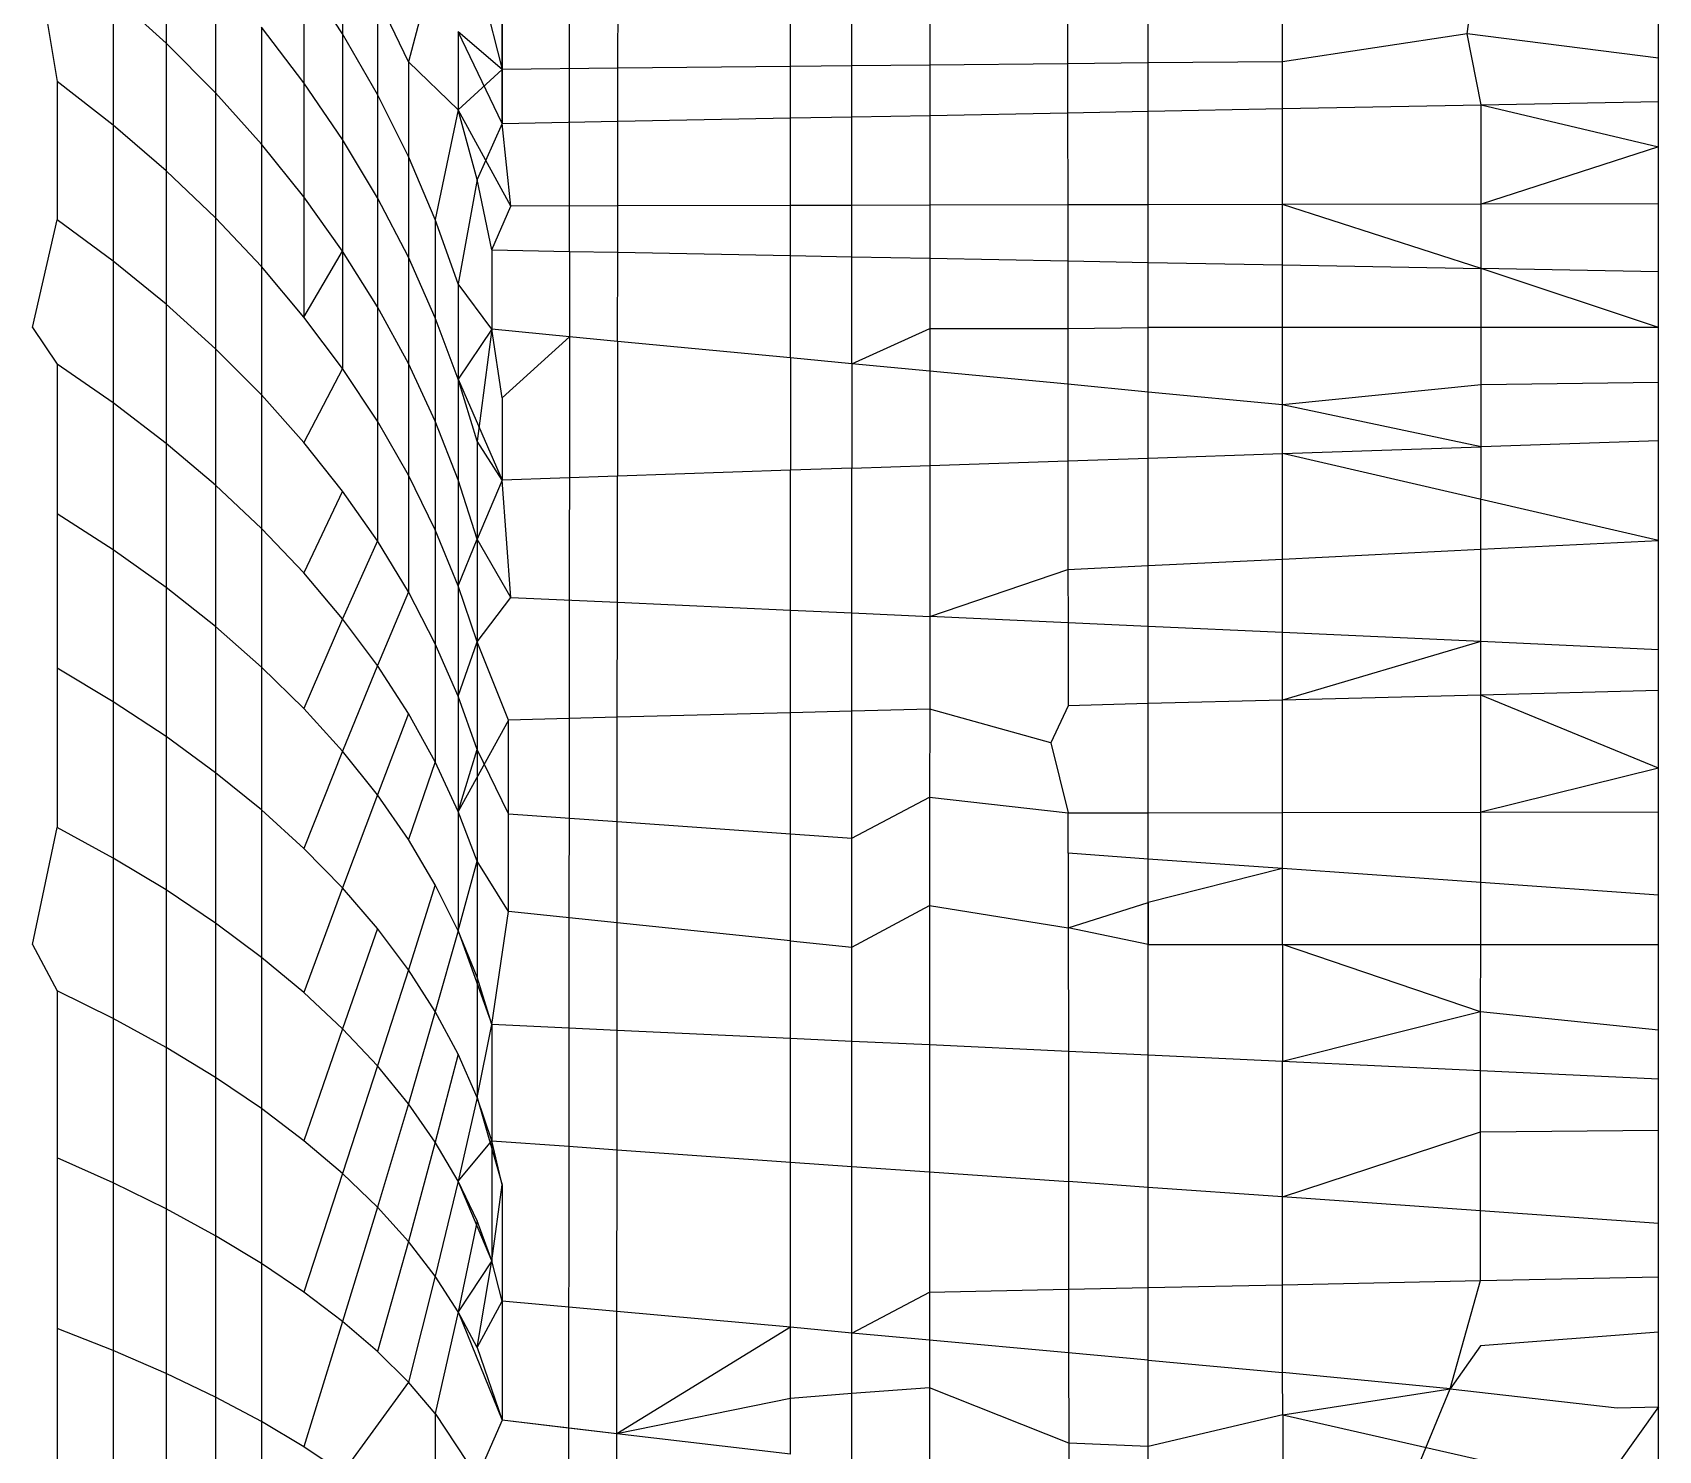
# Model space of a CAD drawing. Header units: inches. Extents: x 17 to 4615, y 5 to 3256.
# Drawn here: x 1649.232 to 1650.252, y 2418.064 to 2418.953 of the extents above; entities that cross this region are included whole.
import ezdxf

# ---------------------------------------------------------------- set-up
doc = ezdxf.new("R2010")
doc.units = ezdxf.units.IN
doc.header["$MEASUREMENT"] = 0

msp = doc.modelspace()

# ---------------------------------------------------------------- linework, layer by layer
for p, q in [((1649.7465, 2418.9322), (1649.7509, 2588.5495)), ((1649.5692, 2418.8158), (1649.6873, 2581.6144)), ((1649.5997, 2418.9308), (1649.7014, 2537.4301)), ((1649.708, 2418.9318), (1649.7014, 2537.4301)), ((1649.8263, 2490.8964), (1649.7954, 2418.9327)), ((1649.8712, 2432.6773), (1649.8818, 2418.9336)), ((1649.3162, 2419.0229), (1649.3162, 2418.9466)), ((1649.2324, 2419.0167), (1649.2478, 2418.9225)), ((1649.4269, 2419.0149), (1649.4269, 2418.9524)), ((1649.9324, 2418.9341), (1649.9324, 2419.0167)), ((1650.0166, 2418.9349), (1650.0166, 2419.0167)), ((1650.1325, 2418.9523), (1650.1414, 2419.0167)), ((1650.2525, 2418.9372), (1650.2525, 2419.0167)), ((1649.4851, 2418.9983), (1649.4682, 2418.9348)), ((1649.3472, 2418.9903), (1649.3472, 2418.9154)), ((1649.4027, 2418.9896), (1649.4027, 2418.9217)), ((1649.4269, 2418.9524), (1649.4027, 2418.9896)), ((1649.5113, 2418.9925), (1649.5271, 2418.93)), ((1649.283, 2418.9767), (1649.283, 2418.895)), ((1649.3162, 2418.9466), (1649.283, 2418.9767)), ((1649.4488, 2418.9753), (1649.4488, 2418.9143)), ((1649.4682, 2418.9348), (1649.4488, 2418.9753)), ((1649.3761, 2418.9565), (1649.3761, 2418.8832)), ((1649.4027, 2418.9217), (1649.3761, 2418.9565)), ((1649.5271, 2418.9602), (1649.5271, 2418.93)), ((1649.5271, 2418.8961), (1649.5271, 2418.9602)), ((1649.3162, 2418.9466), (1649.3162, 2418.8665)), ((1649.3472, 2418.9154), (1649.3162, 2418.9466)), ((1649.4269, 2418.9524), (1649.4269, 2418.886)), ((1649.4488, 2418.9143), (1649.4269, 2418.9524)), ((1649.4995, 2418.9537), (1649.4995, 2418.9047)), ((1649.5271, 2418.8961), (1649.4995, 2418.9537)), ((1649.5271, 2418.93), (1649.4995, 2418.9537)), ((1650.1325, 2418.9523), (1650.0166, 2418.9349)), ((1650.2525, 2418.9372), (1650.1325, 2418.9523)), ((1650.1413, 2418.9079), (1650.1325, 2418.9523)), ((1650.2525, 2418.91), (1650.2525, 2418.9372)), ((1649.4682, 2418.9348), (1649.4682, 2418.8753)), ((1649.4995, 2418.9047), (1649.4682, 2418.9348)), ((1649.4995, 2418.9047), (1649.5271, 2418.93)), ((1649.5997, 2418.9308), (1649.5271, 2418.93)), ((1649.5271, 2418.93), (1649.5271, 2418.8961)), ((1649.5996, 2418.8975), (1649.5997, 2418.9308)), ((1649.708, 2418.9318), (1649.5997, 2418.9308)), ((1649.7465, 2418.9322), (1649.708, 2418.9318)), ((1649.708, 2418.8996), (1649.708, 2418.9318)), ((1649.7954, 2418.9327), (1649.7465, 2418.9322)), ((1649.7465, 2418.9003), (1649.7465, 2418.9322)), ((1649.8818, 2418.9336), (1649.7954, 2418.9327)), ((1649.7954, 2418.9327), (1649.7954, 2418.9012)), ((1649.9324, 2418.9341), (1649.8818, 2418.9336)), ((1649.8818, 2418.9336), (1649.8818, 2418.9029)), ((1650.0166, 2418.9349), (1649.9324, 2418.9341)), ((1649.9324, 2418.9039), (1649.9324, 2418.9341)), ((1650.0166, 2418.9055), (1650.0166, 2418.9349)), ((1649.2478, 2418.9225), (1649.2478, 2418.8356)), ((1649.283, 2418.895), (1649.2478, 2418.9225)), ((1649.3472, 2418.9154), (1649.3472, 2418.8369)), ((1649.3761, 2418.8832), (1649.3472, 2418.9154)), ((1649.4027, 2418.9217), (1649.4027, 2418.85)), ((1649.4269, 2418.886), (1649.4027, 2418.9217)), ((1649.4488, 2418.9143), (1649.4488, 2418.8495)), ((1649.4682, 2418.8753), (1649.4488, 2418.9143)), ((1649.9324, 2418.9039), (1650.0166, 2418.9055)), ((1650.0166, 2418.9055), (1650.1413, 2418.9079)), ((1650.0166, 2418.8453), (1650.0166, 2418.9055)), ((1650.1413, 2418.9079), (1650.2525, 2418.91)), ((1650.1413, 2418.9079), (1650.2525, 2418.8815)), ((1650.1413, 2418.8455), (1650.1413, 2418.9079)), ((1650.2525, 2418.8815), (1650.2525, 2418.91)), ((1649.283, 2418.895), (1649.283, 2418.8097)), ((1649.3162, 2418.8665), (1649.283, 2418.895)), ((1649.4995, 2418.9047), (1649.4851, 2418.8358)), ((1649.5113, 2418.8609), (1649.4995, 2418.9047)), ((1649.5325, 2418.8443), (1649.4995, 2418.9047)), ((1649.5271, 2418.8961), (1649.5113, 2418.8609)), ((1649.5271, 2418.8961), (1649.5996, 2418.8975)), ((1649.5325, 2418.8443), (1649.5271, 2418.8961)), ((1649.5996, 2418.8975), (1649.708, 2418.8996)), ((1649.5996, 2418.8444), (1649.5996, 2418.8975)), ((1649.708, 2418.8996), (1649.7465, 2418.9003)), ((1649.708, 2418.8446), (1649.708, 2418.8996)), ((1649.7465, 2418.9003), (1649.7954, 2418.9012)), ((1649.7465, 2418.8447), (1649.7465, 2418.9003)), ((1649.7954, 2418.9012), (1649.8818, 2418.9029)), ((1649.7954, 2418.9012), (1649.7954, 2418.8448)), ((1649.8818, 2418.9029), (1649.9324, 2418.9039)), ((1649.8818, 2418.9029), (1649.8819, 2418.845)), ((1649.9324, 2418.8451), (1649.9324, 2418.9039)), ((1649.4269, 2418.886), (1649.4269, 2418.816)), ((1649.4488, 2418.8495), (1649.4269, 2418.886)), ((1649.3761, 2418.8832), (1649.3761, 2418.8063)), ((1649.4027, 2418.85), (1649.3761, 2418.8832)), ((1649.4682, 2418.8753), (1649.4682, 2418.8122)), ((1649.4851, 2418.8358), (1649.4682, 2418.8753)), ((1650.2525, 2418.8815), (1650.1413, 2418.8455)), ((1650.2525, 2418.8458), (1650.2525, 2418.8815)), ((1649.3162, 2418.8665), (1649.3162, 2418.7827)), ((1649.3472, 2418.8369), (1649.3162, 2418.8665)), ((1649.5113, 2418.8609), (1649.4995, 2418.7956)), ((1649.5205, 2418.8168), (1649.5113, 2418.8609)), ((1649.4027, 2418.85), (1649.4027, 2418.7747)), ((1649.4269, 2418.816), (1649.4027, 2418.85)), ((1649.4488, 2418.8495), (1649.4488, 2418.7811)), ((1649.4682, 2418.8122), (1649.4488, 2418.8495)), ((1649.5205, 2418.8168), (1649.5325, 2418.8443)), ((1649.5996, 2418.8444), (1649.5325, 2418.8443)), ((1649.708, 2418.8446), (1649.5996, 2418.8444)), ((1649.5996, 2418.8153), (1649.5996, 2418.8444)), ((1649.7465, 2418.8447), (1649.708, 2418.8446)), ((1649.708, 2418.8132), (1649.708, 2418.8446)), ((1649.7954, 2418.8448), (1649.7465, 2418.8447)), ((1649.7465, 2418.8125), (1649.7465, 2418.8447)), ((1649.8819, 2418.845), (1649.7954, 2418.8448)), ((1649.7954, 2418.8448), (1649.7954, 2418.8116)), ((1649.9324, 2418.8451), (1649.8819, 2418.845)), ((1649.8819, 2418.845), (1649.8819, 2418.8099)), ((1650.0166, 2418.8453), (1649.9324, 2418.8451)), ((1649.9324, 2418.809), (1649.9324, 2418.8451)), ((1650.1413, 2418.8455), (1650.0166, 2418.8453)), ((1650.1412, 2418.8051), (1650.0166, 2418.8453)), ((1650.0166, 2418.8074), (1650.0166, 2418.8453)), ((1650.1412, 2418.8051), (1650.1413, 2418.8455)), ((1650.2525, 2418.8458), (1650.1413, 2418.8455)), ((1650.2525, 2418.803), (1650.2525, 2418.8458)), ((1649.2324, 2418.7681), (1649.2478, 2418.8356)), ((1649.283, 2418.8097), (1649.2478, 2418.8356)), ((1649.3472, 2418.8369), (1649.3472, 2418.7547)), ((1649.3761, 2418.8063), (1649.3472, 2418.8369)), ((1649.4851, 2418.8358), (1649.4851, 2418.7742)), ((1649.4995, 2418.7956), (1649.4851, 2418.8358)), ((1649.4027, 2418.7747), (1649.4269, 2418.816)), ((1649.4269, 2418.816), (1649.4269, 2418.7424)), ((1649.4488, 2418.7811), (1649.4269, 2418.816)), ((1649.5205, 2418.8168), (1649.5205, 2418.767)), ((1649.5205, 2418.8168), (1649.5692, 2418.8158)), ((1649.5692, 2418.8158), (1649.5996, 2418.8153)), ((1649.5692, 2418.8158), (1649.5692, 2418.7623)), ((1649.5995, 2418.7594), (1649.5996, 2418.8153)), ((1649.5996, 2418.8153), (1649.708, 2418.8132)), ((1649.708, 2418.8132), (1649.7465, 2418.8125)), ((1649.708, 2418.7491), (1649.708, 2418.8132)), ((1649.283, 2418.8097), (1649.283, 2418.7208)), ((1649.3162, 2418.7827), (1649.283, 2418.8097)), ((1649.3761, 2418.8063), (1649.3761, 2418.7258)), ((1649.4027, 2418.7747), (1649.3761, 2418.8063)), ((1649.4682, 2418.8122), (1649.4682, 2418.7455)), ((1649.4851, 2418.7742), (1649.4682, 2418.8122)), ((1649.7465, 2418.8125), (1649.7954, 2418.8116)), ((1649.7465, 2418.7454), (1649.7465, 2418.8125)), ((1649.7954, 2418.8116), (1649.8819, 2418.8099)), ((1649.7954, 2418.8116), (1649.7954, 2418.7674)), ((1649.8819, 2418.8099), (1649.9324, 2418.809)), ((1649.8819, 2418.8099), (1649.8819, 2418.7675)), ((1649.9324, 2418.7681), (1649.9324, 2418.809)), ((1649.9324, 2418.809), (1650.0166, 2418.8074)), ((1650.0166, 2418.8074), (1650.1412, 2418.8051)), ((1650.0166, 2418.7681), (1650.0166, 2418.8074)), ((1650.2525, 2418.803), (1650.1412, 2418.8051)), ((1650.2525, 2418.7681), (1650.1412, 2418.8051)), ((1650.1412, 2418.7681), (1650.1412, 2418.8051)), ((1649.4995, 2418.7956), (1649.4995, 2418.7357)), ((1649.5205, 2418.767), (1649.4995, 2418.7956)), ((1650.2525, 2418.7681), (1650.2525, 2418.803)), ((1649.3162, 2418.7827), (1649.3162, 2418.6954)), ((1649.3472, 2418.7547), (1649.3162, 2418.7827)), ((1649.4269, 2418.7424), (1649.4027, 2418.7747)), ((1649.4488, 2418.7811), (1649.4488, 2418.7093)), ((1649.4682, 2418.7455), (1649.4488, 2418.7811)), ((1649.4851, 2418.7742), (1649.4851, 2418.7093)), ((1649.4995, 2418.7357), (1649.4851, 2418.7742)), ((1649.2324, 2418.7681), (1649.2478, 2418.7451)), ((1649.5205, 2418.767), (1649.4995, 2418.7357)), ((1649.5205, 2418.767), (1649.5113, 2418.6967)), ((1649.5271, 2418.724), (1649.5205, 2418.767)), ((1649.5692, 2418.7623), (1649.5205, 2418.767)), ((1649.5692, 2418.7623), (1649.5271, 2418.724)), ((1649.5692, 2418.7623), (1649.5689, 2418.3286)), ((1649.5995, 2418.7594), (1649.5692, 2418.7623)), ((1649.7465, 2418.7454), (1649.7954, 2418.7674)), ((1649.7954, 2418.7674), (1649.8819, 2418.7675)), ((1649.7954, 2418.7674), (1649.7954, 2418.7407)), ((1649.8819, 2418.7675), (1649.9324, 2418.7681)), ((1649.8819, 2418.7675), (1649.882, 2418.7325)), ((1650.0166, 2418.7681), (1649.9324, 2418.7681)), ((1649.9324, 2418.7276), (1649.9324, 2418.7681)), ((1650.1412, 2418.7681), (1650.0166, 2418.7681)), ((1650.0166, 2418.7196), (1650.0166, 2418.7681)), ((1650.2525, 2418.7681), (1650.1412, 2418.7681)), ((1650.1412, 2418.6933), (1650.1412, 2418.7681)), ((1650.2525, 2418.6971), (1650.2525, 2418.7681)), ((1649.3472, 2418.7547), (1649.3472, 2418.6692)), ((1649.3761, 2418.7258), (1649.3472, 2418.7547)), ((1649.5995, 2418.7594), (1649.5994, 2418.6749)), ((1649.708, 2418.7491), (1649.5995, 2418.7594)), ((1649.2478, 2418.7451), (1649.2478, 2418.6513)), ((1649.283, 2418.7208), (1649.2478, 2418.7451)), ((1649.4269, 2418.7424), (1649.4027, 2418.696)), ((1649.4488, 2418.7093), (1649.4269, 2418.7424)), ((1649.4682, 2418.7455), (1649.4682, 2418.6755)), ((1649.4851, 2418.7093), (1649.4682, 2418.7455)), ((1649.7465, 2418.7454), (1649.708, 2418.7491)), ((1649.708, 2418.7491), (1649.708, 2418.6786)), ((1649.7954, 2418.7407), (1649.7465, 2418.7454)), ((1649.7465, 2418.7454), (1649.7465, 2418.6799)), ((1649.4995, 2418.7357), (1649.4995, 2418.6725)), ((1649.5113, 2418.6967), (1649.4995, 2418.7357)), ((1649.4995, 2418.7357), (1649.5271, 2418.6724)), ((1649.7954, 2418.7407), (1649.7953, 2418.6815)), ((1649.882, 2418.7325), (1649.7954, 2418.7407)), ((1649.9324, 2418.7276), (1649.882, 2418.7325)), ((1649.882, 2418.7325), (1649.882, 2418.6845)), ((1650.1412, 2418.7321), (1650.0166, 2418.7196)), ((1650.2525, 2418.7336), (1650.1412, 2418.7321)), ((1649.3761, 2418.7258), (1649.3761, 2418.642)), ((1649.4027, 2418.696), (1649.3761, 2418.7258)), ((1649.5271, 2418.724), (1649.5271, 2418.6724)), ((1649.9324, 2418.6862), (1649.9324, 2418.7276)), ((1650.0166, 2418.7196), (1649.9324, 2418.7276)), ((1649.283, 2418.7208), (1649.283, 2418.6286)), ((1649.3162, 2418.6954), (1649.283, 2418.7208)), ((1650.1412, 2418.6933), (1650.0166, 2418.7196)), ((1650.0166, 2418.6891), (1650.0166, 2418.7196)), ((1649.4488, 2418.7093), (1649.4488, 2418.6342)), ((1649.4682, 2418.6755), (1649.4488, 2418.7093)), ((1649.4851, 2418.7093), (1649.4851, 2418.6411)), ((1649.4995, 2418.6725), (1649.4851, 2418.7093)), ((1649.3162, 2418.6954), (1649.3162, 2418.605)), ((1649.3472, 2418.6692), (1649.3162, 2418.6954)), ((1649.4269, 2418.6654), (1649.4027, 2418.696)), ((1649.5113, 2418.6967), (1649.5113, 2418.6353)), ((1649.5271, 2418.6724), (1649.5113, 2418.6967)), ((1650.0166, 2418.6891), (1650.1412, 2418.6933)), ((1650.1411, 2418.629), (1650.1412, 2418.6933)), ((1650.2525, 2418.6971), (1650.1412, 2418.6933)), ((1650.2525, 2418.6345), (1650.2525, 2418.6971)), ((1649.7465, 2418.6799), (1649.7953, 2418.6815)), ((1649.7953, 2418.6815), (1649.882, 2418.6845)), ((1649.7953, 2418.6815), (1649.7953, 2418.5868)), ((1649.882, 2418.6845), (1649.9324, 2418.6862)), ((1649.882, 2418.6845), (1649.882, 2418.6162)), ((1649.9324, 2418.6862), (1650.0166, 2418.6891)), ((1649.9324, 2418.6187), (1649.9324, 2418.6862)), ((1650.2525, 2418.6345), (1650.0166, 2418.6891)), ((1650.0166, 2418.6228), (1650.0166, 2418.6891)), ((1649.4682, 2418.6755), (1649.4682, 2418.6022)), ((1649.4851, 2418.6411), (1649.4682, 2418.6755)), ((1649.4995, 2418.6725), (1649.4995, 2418.6061)), ((1649.5113, 2418.6353), (1649.4995, 2418.6725)), ((1649.5271, 2418.6724), (1649.5113, 2418.6353)), ((1649.5994, 2418.6749), (1649.5271, 2418.6724)), ((1649.5325, 2418.5988), (1649.5271, 2418.6724)), ((1649.708, 2418.6786), (1649.5994, 2418.6749)), ((1649.5994, 2418.5958), (1649.5994, 2418.6749)), ((1649.7465, 2418.6799), (1649.708, 2418.6786)), ((1649.708, 2418.5908), (1649.708, 2418.6786)), ((1649.7465, 2418.5891), (1649.7465, 2418.6799)), ((1649.3472, 2418.6692), (1649.3472, 2418.5805)), ((1649.3761, 2418.642), (1649.3472, 2418.6692)), ((1649.4269, 2418.6654), (1649.4027, 2418.6141)), ((1649.4488, 2418.6342), (1649.4269, 2418.6654)), ((1649.2478, 2418.6513), (1649.2478, 2418.5543)), ((1649.283, 2418.6286), (1649.2478, 2418.6513)), ((1649.3761, 2418.642), (1649.3761, 2418.5551)), ((1649.4027, 2418.6141), (1649.3761, 2418.642)), ((1649.4851, 2418.6411), (1649.4851, 2418.5697)), ((1649.4995, 2418.6061), (1649.4851, 2418.6411)), ((1649.4488, 2418.6342), (1649.4269, 2418.5854)), ((1649.4682, 2418.6022), (1649.4488, 2418.6342)), ((1649.4995, 2418.6061), (1649.5113, 2418.6353)), ((1649.5113, 2418.6353), (1649.5113, 2418.5708)), ((1649.5325, 2418.5988), (1649.5113, 2418.6353)), ((1650.1411, 2418.629), (1650.2525, 2418.6345)), ((1650.2525, 2418.5659), (1650.2525, 2418.6345)), ((1649.283, 2418.6286), (1649.283, 2418.5333)), ((1649.3162, 2418.605), (1649.283, 2418.6286)), ((1649.9324, 2418.6187), (1650.0166, 2418.6228)), ((1650.0166, 2418.6228), (1650.1411, 2418.629)), ((1650.0166, 2418.5767), (1650.0166, 2418.6228)), ((1650.1411, 2418.571), (1650.1411, 2418.629)), ((1649.4269, 2418.5854), (1649.4027, 2418.6141)), ((1649.7953, 2418.5868), (1649.882, 2418.6162)), ((1649.882, 2418.6162), (1649.9324, 2418.6187)), ((1649.882, 2418.6162), (1649.8821, 2418.5829)), ((1649.9324, 2418.5805), (1649.9324, 2418.6187)), ((1649.3162, 2418.605), (1649.3162, 2418.5115)), ((1649.3472, 2418.5805), (1649.3162, 2418.605)), ((1649.4682, 2418.6022), (1649.4488, 2418.556)), ((1649.4851, 2418.5697), (1649.4682, 2418.6022)), ((1649.4995, 2418.6061), (1649.4995, 2418.5368)), ((1649.5113, 2418.5708), (1649.4995, 2418.6061)), ((1649.5113, 2418.5708), (1649.5325, 2418.5988)), ((1649.5325, 2418.5988), (1649.5994, 2418.5958)), ((1649.5993, 2418.5236), (1649.5994, 2418.5958)), ((1649.5994, 2418.5958), (1649.708, 2418.5908)), ((1649.708, 2418.5908), (1649.7465, 2418.5891)), ((1649.708, 2418.5263), (1649.708, 2418.5908)), ((1649.7465, 2418.5891), (1649.7953, 2418.5868)), ((1649.7465, 2418.5273), (1649.7465, 2418.5891)), ((1649.3472, 2418.5805), (1649.3472, 2418.4888)), ((1649.3761, 2418.5551), (1649.3472, 2418.5805)), ((1649.4269, 2418.5854), (1649.4027, 2418.5291)), ((1649.4488, 2418.556), (1649.4269, 2418.5854)), ((1649.8821, 2418.5829), (1649.7953, 2418.5868)), ((1649.7953, 2418.5868), (1649.7953, 2418.5286)), ((1649.9324, 2418.5805), (1649.8821, 2418.5829)), ((1649.8821, 2418.5829), (1649.8821, 2418.5308)), ((1650.0166, 2418.5767), (1649.9324, 2418.5805)), ((1649.9324, 2418.5321), (1649.9324, 2418.5805)), ((1649.4851, 2418.5697), (1649.4851, 2418.4955)), ((1649.4995, 2418.5368), (1649.4851, 2418.5697)), ((1649.4995, 2418.5368), (1649.5113, 2418.5708)), ((1649.5113, 2418.5708), (1649.5113, 2418.5034)), ((1649.5311, 2418.5218), (1649.5113, 2418.5708)), ((1650.1411, 2418.571), (1650.0166, 2418.5767)), ((1650.0166, 2418.5342), (1650.0166, 2418.5767)), ((1650.1411, 2418.571), (1650.0166, 2418.5342)), ((1650.2525, 2418.5659), (1650.1411, 2418.571)), ((1650.1411, 2418.5374), (1650.1411, 2418.571)), ((1650.2525, 2418.5403), (1650.2525, 2418.5659)), ((1649.2478, 2418.5543), (1649.2478, 2418.4545)), ((1649.283, 2418.5333), (1649.2478, 2418.5543)), ((1649.3761, 2418.5551), (1649.3761, 2418.4654)), ((1649.4027, 2418.5291), (1649.3761, 2418.5551)), ((1649.4488, 2418.556), (1649.4269, 2418.5023)), ((1649.4682, 2418.526), (1649.4488, 2418.556)), ((1650.2525, 2418.5403), (1650.1411, 2418.5374)), ((1650.2525, 2418.4916), (1650.2525, 2418.5403)), ((1649.283, 2418.5333), (1649.283, 2418.4352)), ((1649.3162, 2418.5115), (1649.283, 2418.5333)), ((1649.4269, 2418.5023), (1649.4027, 2418.5291)), ((1649.4995, 2418.5368), (1649.4995, 2418.4645)), ((1649.5113, 2418.5034), (1649.4995, 2418.5368)), ((1649.7953, 2418.5286), (1649.7465, 2418.5273)), ((1649.7953, 2418.5286), (1649.7952, 2418.4735)), ((1649.8712, 2418.5076), (1649.7953, 2418.5286)), ((1649.8821, 2418.5308), (1649.8712, 2418.5076)), ((1649.9324, 2418.5321), (1649.8821, 2418.5308)), ((1650.0166, 2418.5342), (1649.9324, 2418.5321)), ((1649.9324, 2418.4637), (1649.9324, 2418.5321)), ((1650.1411, 2418.5374), (1650.0166, 2418.5342)), ((1650.0166, 2418.4638), (1650.0166, 2418.5342)), ((1650.141, 2418.464), (1650.1411, 2418.5374)), ((1650.2525, 2418.4916), (1650.1411, 2418.5374)), ((1649.4682, 2418.526), (1649.4488, 2418.4749)), ((1649.4851, 2418.4955), (1649.4682, 2418.526)), ((1649.5311, 2418.5218), (1649.4995, 2418.4645)), ((1649.5993, 2418.5236), (1649.5311, 2418.5218)), ((1649.5311, 2418.463), (1649.5311, 2418.5218)), ((1649.5992, 2418.4582), (1649.5993, 2418.5236)), ((1649.708, 2418.5263), (1649.5993, 2418.5236)), ((1649.7465, 2418.5273), (1649.708, 2418.5263)), ((1649.708, 2418.4505), (1649.708, 2418.5263)), ((1649.7465, 2418.4478), (1649.7465, 2418.5273)), ((1649.3162, 2418.5115), (1649.3162, 2418.4152)), ((1649.3472, 2418.4888), (1649.3162, 2418.5115)), ((1649.8712, 2418.5076), (1649.8822, 2418.4636)), ((1649.4269, 2418.5023), (1649.4027, 2418.4412)), ((1649.4488, 2418.4749), (1649.4269, 2418.5023)), ((1649.4995, 2418.4645), (1649.5113, 2418.5034)), ((1649.5113, 2418.5034), (1649.5113, 2418.4332)), ((1649.5311, 2418.463), (1649.5113, 2418.5034)), ((1649.3472, 2418.4888), (1649.3472, 2418.3944)), ((1649.3761, 2418.4654), (1649.3472, 2418.4888)), ((1649.4851, 2418.4955), (1649.4682, 2418.4469)), ((1649.4995, 2418.4645), (1649.4851, 2418.4955)), ((1650.2525, 2418.4916), (1650.141, 2418.464)), ((1650.2525, 2418.4642), (1650.2525, 2418.4916)), ((1649.4488, 2418.4749), (1649.4269, 2418.4165)), ((1649.4682, 2418.4469), (1649.4488, 2418.4749)), ((1649.7465, 2418.4478), (1649.7952, 2418.4735)), ((1649.7952, 2418.4735), (1649.8822, 2418.4636)), ((1649.7952, 2418.4735), (1649.7952, 2418.4054)), ((1649.3761, 2418.4654), (1649.3761, 2418.3729)), ((1649.4027, 2418.4412), (1649.3761, 2418.4654)), ((1649.4995, 2418.4645), (1649.4995, 2418.3896)), ((1649.5113, 2418.4332), (1649.4995, 2418.4645)), ((1649.5311, 2418.4016), (1649.5311, 2418.463)), ((1649.5311, 2418.463), (1649.5992, 2418.4582)), ((1649.5992, 2418.4582), (1649.708, 2418.4505)), ((1649.5992, 2418.3945), (1649.5992, 2418.4582)), ((1649.8822, 2418.4636), (1649.9324, 2418.4637)), ((1649.8822, 2418.4382), (1649.8822, 2418.4636)), ((1649.9324, 2418.4637), (1650.0166, 2418.4638)), ((1649.9324, 2418.4346), (1649.9324, 2418.4637)), ((1650.0166, 2418.4638), (1650.141, 2418.464)), ((1650.0166, 2418.4286), (1650.0166, 2418.4638)), ((1650.141, 2418.464), (1650.2525, 2418.4642)), ((1650.141, 2418.4198), (1650.141, 2418.464)), ((1650.2525, 2418.4119), (1650.2525, 2418.4642)), ((1649.2324, 2418.3809), (1649.2478, 2418.4545)), ((1649.283, 2418.4352), (1649.2478, 2418.4545)), ((1649.4851, 2418.4185), (1649.4682, 2418.4469)), ((1649.708, 2418.4505), (1649.7465, 2418.4478)), ((1649.708, 2418.3833), (1649.708, 2418.4505)), ((1649.7465, 2418.3794), (1649.7465, 2418.4478)), ((1649.4269, 2418.4165), (1649.4027, 2418.4412)), ((1649.9324, 2418.4346), (1649.8822, 2418.4382)), ((1649.8822, 2418.4382), (1649.8822, 2418.3915)), ((1649.283, 2418.4352), (1649.283, 2418.3345)), ((1649.3162, 2418.4152), (1649.283, 2418.4352)), ((1649.4995, 2418.3896), (1649.5113, 2418.4332)), ((1649.5113, 2418.4332), (1649.5113, 2418.3604)), ((1649.5311, 2418.4016), (1649.5113, 2418.4332)), ((1649.9324, 2418.3809), (1649.9324, 2418.4346)), ((1650.0166, 2418.4286), (1649.9324, 2418.4346)), ((1649.9324, 2418.4073), (1649.9324, 2418.4346)), ((1650.0166, 2418.4286), (1649.9324, 2418.4073)), ((1650.141, 2418.4198), (1650.0166, 2418.4286)), ((1650.0166, 2418.3809), (1650.0166, 2418.4286)), ((1649.4269, 2418.4165), (1649.4027, 2418.3508)), ((1649.4488, 2418.3911), (1649.4269, 2418.4165)), ((1649.4851, 2418.4185), (1649.4682, 2418.3652)), ((1649.4995, 2418.3896), (1649.4851, 2418.4185)), ((1650.2525, 2418.4119), (1650.141, 2418.4198)), ((1650.141, 2418.3809), (1650.141, 2418.4198)), ((1649.3162, 2418.4152), (1649.3162, 2418.3163)), ((1649.3472, 2418.3944), (1649.3162, 2418.4152)), ((1649.7465, 2418.3794), (1649.7952, 2418.4054)), ((1649.7952, 2418.4054), (1649.8822, 2418.3915)), ((1649.7952, 2418.4054), (1649.7952, 2418.318)), ((1649.8822, 2418.3915), (1649.9324, 2418.4073)), ((1649.9324, 2418.4073), (1649.9324, 2418.3809)), ((1650.2525, 2418.3809), (1650.2525, 2418.4119)), ((1649.5205, 2418.3308), (1649.5311, 2418.4016)), ((1649.5992, 2418.3945), (1649.5311, 2418.4016)), ((1649.3472, 2418.3944), (1649.3472, 2418.2975)), ((1649.3761, 2418.3729), (1649.3472, 2418.3944)), ((1649.4488, 2418.3911), (1649.4269, 2418.3281)), ((1649.4682, 2418.3652), (1649.4488, 2418.3911)), ((1649.4995, 2418.3896), (1649.4851, 2418.3389)), ((1649.5113, 2418.3604), (1649.4995, 2418.3896)), ((1649.4995, 2418.3896), (1649.5205, 2418.3308)), ((1649.5991, 2418.3271), (1649.5992, 2418.3945)), ((1649.708, 2418.3833), (1649.5992, 2418.3945)), ((1649.9324, 2418.3809), (1649.8822, 2418.3915)), ((1649.8822, 2418.3915), (1649.8823, 2418.3139)), ((1649.2324, 2418.3809), (1649.2478, 2418.352)), ((1649.708, 2418.3833), (1649.7465, 2418.3794)), ((1649.708, 2418.322), (1649.708, 2418.3833)), ((1649.7465, 2418.3202), (1649.7465, 2418.3794)), ((1649.9324, 2418.3809), (1650.0166, 2418.3809)), ((1649.9324, 2418.3116), (1649.9324, 2418.3809)), ((1650.0166, 2418.3809), (1650.141, 2418.3809)), ((1650.1409, 2418.3388), (1650.0166, 2418.3809)), ((1650.0166, 2418.3809), (1650.0166, 2418.3076)), ((1650.1409, 2418.3388), (1650.141, 2418.3809)), ((1650.141, 2418.3809), (1650.2525, 2418.3809)), ((1650.2525, 2418.3273), (1650.2525, 2418.3809)), ((1649.3761, 2418.3729), (1649.3761, 2418.278)), ((1649.4027, 2418.3508), (1649.3761, 2418.3729)), ((1649.4682, 2418.3652), (1649.4488, 2418.3048)), ((1649.4851, 2418.3389), (1649.4682, 2418.3652)), ((1649.5113, 2418.3604), (1649.5113, 2418.2851)), ((1649.5205, 2418.3308), (1649.5113, 2418.3604)), ((1649.2478, 2418.352), (1649.2478, 2418.2471)), ((1649.283, 2418.3345), (1649.2478, 2418.352)), ((1649.4269, 2418.3281), (1649.4027, 2418.3508)), ((1649.283, 2418.3345), (1649.283, 2418.2314)), ((1649.3162, 2418.3163), (1649.283, 2418.3345)), ((1649.4851, 2418.3389), (1649.4682, 2418.2811)), ((1649.4995, 2418.3122), (1649.4851, 2418.3389)), ((1650.1409, 2418.3388), (1650.0166, 2418.3076)), ((1650.2525, 2418.3273), (1650.1409, 2418.3388)), ((1650.1409, 2418.3018), (1650.1409, 2418.3388)), ((1649.4269, 2418.3281), (1649.4027, 2418.2579)), ((1649.4488, 2418.3048), (1649.4269, 2418.3281)), ((1649.5113, 2418.2851), (1649.5205, 2418.3308)), ((1649.5205, 2418.3308), (1649.5205, 2418.2578)), ((1649.5689, 2418.3286), (1649.5205, 2418.3308)), ((1649.5689, 2418.3286), (1649.5688, 2418.2544)), ((1649.5991, 2418.3271), (1649.5689, 2418.3286)), ((1649.708, 2418.322), (1649.5991, 2418.3271)), ((1649.5991, 2418.2522), (1649.5991, 2418.3271)), ((1650.2525, 2418.2966), (1650.2525, 2418.3273)), ((1649.3162, 2418.3163), (1649.3162, 2418.2152)), ((1649.3472, 2418.2975), (1649.3162, 2418.3163)), ((1649.7465, 2418.3202), (1649.708, 2418.322)), ((1649.708, 2418.2445), (1649.708, 2418.322)), ((1649.7952, 2418.318), (1649.7465, 2418.3202)), ((1649.7465, 2418.2418), (1649.7465, 2418.3202)), ((1649.7952, 2418.318), (1649.7951, 2418.2383)), ((1649.8823, 2418.3139), (1649.7952, 2418.318)), ((1649.9324, 2418.3116), (1649.8823, 2418.3139)), ((1649.8823, 2418.3139), (1649.8823, 2418.2322)), ((1649.4488, 2418.3048), (1649.4269, 2418.2373)), ((1649.4682, 2418.2811), (1649.4488, 2418.3048)), ((1649.4995, 2418.3122), (1649.4851, 2418.2569)), ((1649.5113, 2418.2851), (1649.4995, 2418.3122)), ((1650.0166, 2418.3076), (1649.9324, 2418.3116)), ((1649.9324, 2418.2286), (1649.9324, 2418.3116)), ((1650.1409, 2418.3018), (1650.0166, 2418.3076)), ((1650.0166, 2418.2226), (1650.0166, 2418.3076)), ((1649.3472, 2418.2975), (1649.3472, 2418.1983)), ((1649.3761, 2418.278), (1649.3472, 2418.2975)), ((1650.2525, 2418.2966), (1650.1409, 2418.3018)), ((1650.1409, 2418.2634), (1650.1409, 2418.3018)), ((1650.2525, 2418.2644), (1650.2525, 2418.2966)), ((1649.5113, 2418.2851), (1649.4995, 2418.2324)), ((1649.5205, 2418.2578), (1649.5113, 2418.2851)), ((1649.5113, 2418.2851), (1649.5271, 2418.2303)), ((1649.3761, 2418.278), (1649.3761, 2418.1808)), ((1649.4027, 2418.2579), (1649.3761, 2418.278)), ((1649.4682, 2418.2811), (1649.4488, 2418.2162)), ((1649.4851, 2418.2569), (1649.4682, 2418.2811)), ((1650.0166, 2418.2226), (1650.1409, 2418.2634)), ((1650.1408, 2418.2138), (1650.1409, 2418.2634)), ((1650.1409, 2418.2634), (1650.2525, 2418.2644)), ((1650.2525, 2418.2059), (1650.2525, 2418.2644)), ((1649.4269, 2418.2373), (1649.4027, 2418.2579)), ((1649.4851, 2418.2569), (1649.4682, 2418.1947)), ((1649.4995, 2418.2324), (1649.4851, 2418.2569)), ((1649.4995, 2418.2324), (1649.5205, 2418.2578)), ((1649.5205, 2418.2578), (1649.5205, 2418.1826)), ((1649.5271, 2418.2303), (1649.5205, 2418.2578)), ((1649.5205, 2418.2578), (1649.5688, 2418.2544)), ((1649.5688, 2418.2544), (1649.5687, 2418.0776)), ((1649.5688, 2418.2544), (1649.5991, 2418.2522)), ((1649.599, 2418.1508), (1649.5991, 2418.2522)), ((1649.5991, 2418.2522), (1649.708, 2418.2445)), ((1649.2478, 2418.2471), (1649.2478, 2418.14)), ((1649.283, 2418.2314), (1649.2478, 2418.2471)), ((1649.708, 2418.2445), (1649.7465, 2418.2418)), ((1649.708, 2418.1408), (1649.708, 2418.2445)), ((1649.4269, 2418.2373), (1649.4027, 2418.1629)), ((1649.4488, 2418.2162), (1649.4269, 2418.2373)), ((1649.4995, 2418.2324), (1649.4851, 2418.1728)), ((1649.5113, 2418.2076), (1649.4995, 2418.2324)), ((1649.5205, 2418.1826), (1649.4995, 2418.2324)), ((1649.7465, 2418.2418), (1649.7951, 2418.2383)), ((1649.7465, 2418.1372), (1649.7465, 2418.2418)), ((1649.7951, 2418.2383), (1649.8823, 2418.2322)), ((1649.7951, 2418.2383), (1649.7951, 2418.1629)), ((1649.9324, 2418.2286), (1649.8823, 2418.2322)), ((1649.8823, 2418.2322), (1649.8824, 2418.1647)), ((1649.283, 2418.2314), (1649.283, 2418.1262)), ((1649.3162, 2418.2152), (1649.283, 2418.2314)), ((1649.5205, 2418.1826), (1649.5271, 2418.2303)), ((1649.5271, 2418.2303), (1649.5271, 2418.1573)), ((1649.9324, 2418.1658), (1649.9324, 2418.2286)), ((1650.0166, 2418.2226), (1649.9324, 2418.2286)), ((1650.1408, 2418.2138), (1650.0166, 2418.2226)), ((1650.0166, 2418.1675), (1650.0166, 2418.2226)), ((1649.3162, 2418.2152), (1649.3162, 2418.1119)), ((1649.3472, 2418.1983), (1649.3162, 2418.2152)), ((1649.4488, 2418.2162), (1649.4269, 2418.1444)), ((1649.4682, 2418.1947), (1649.4488, 2418.2162)), ((1650.2525, 2418.2059), (1650.1408, 2418.2138)), ((1650.1408, 2418.1701), (1650.1408, 2418.2138)), ((1649.5113, 2418.2076), (1649.4995, 2418.1506)), ((1649.5205, 2418.1826), (1649.5113, 2418.2076)), ((1650.2525, 2418.1724), (1650.2525, 2418.2059)), ((1649.3472, 2418.1983), (1649.3472, 2418.097)), ((1649.3761, 2418.1808), (1649.3472, 2418.1983)), ((1649.4682, 2418.1947), (1649.4488, 2418.1256)), ((1649.4851, 2418.1728), (1649.4682, 2418.1947)), ((1649.3761, 2418.1808), (1649.3761, 2418.0817)), ((1649.4027, 2418.1629), (1649.3761, 2418.1808)), ((1649.5205, 2418.1826), (1649.4995, 2418.1506)), ((1649.5113, 2418.1281), (1649.5205, 2418.1826)), ((1649.5271, 2418.1573), (1649.5205, 2418.1826)), ((1649.4851, 2418.1728), (1649.4682, 2418.1063)), ((1649.4995, 2418.1506), (1649.4851, 2418.1728)), ((1650.1408, 2418.1701), (1650.2525, 2418.1724)), ((1650.2525, 2418.1377), (1650.2525, 2418.1724)), ((1649.4269, 2418.1444), (1649.4027, 2418.1629)), ((1649.7465, 2418.1372), (1649.7951, 2418.1629)), ((1649.7951, 2418.1629), (1649.8824, 2418.1647)), ((1649.7951, 2418.1629), (1649.7951, 2418.1328)), ((1649.8824, 2418.1647), (1649.9324, 2418.1658)), ((1649.8824, 2418.1647), (1649.8824, 2418.1248)), ((1649.9324, 2418.1658), (1650.0166, 2418.1675)), ((1649.9324, 2418.1202), (1649.9324, 2418.1658)), ((1650.0166, 2418.1675), (1650.1408, 2418.1701)), ((1650.0166, 2418.1125), (1650.0166, 2418.1675)), ((1650.1217, 2418.1023), (1650.1408, 2418.1701)), ((1649.4995, 2418.1506), (1649.4851, 2418.0867)), ((1649.5113, 2418.1281), (1649.4995, 2418.1506)), ((1649.4995, 2418.1506), (1649.5271, 2418.0825)), ((1649.5113, 2418.1281), (1649.5271, 2418.1573)), ((1649.5271, 2418.1573), (1649.5271, 2418.0825)), ((1649.599, 2418.1508), (1649.5271, 2418.1573)), ((1649.5989, 2418.074), (1649.599, 2418.1508)), ((1649.708, 2418.1408), (1649.599, 2418.1508)), ((1649.2478, 2418.14), (1649.2478, 2418.031)), ((1649.283, 2418.1262), (1649.2478, 2418.14)), ((1649.4269, 2418.1444), (1649.4027, 2418.0659)), ((1649.4488, 2418.1256), (1649.4269, 2418.1444)), ((1649.708, 2418.1408), (1649.5989, 2418.074)), ((1649.7465, 2418.1372), (1649.708, 2418.1408)), ((1649.708, 2418.0962), (1649.708, 2418.1408)), ((1649.7951, 2418.1328), (1649.7465, 2418.1372)), ((1649.7465, 2418.0992), (1649.7465, 2418.1372)), ((1649.8824, 2418.1248), (1649.7951, 2418.1328)), ((1649.7951, 2418.1328), (1649.7951, 2418.1029)), ((1650.2525, 2418.1377), (1650.1408, 2418.1292)), ((1650.2525, 2418.0909), (1650.2525, 2418.1377)), ((1649.283, 2418.1262), (1649.283, 2418.0192)), ((1649.3162, 2418.1119), (1649.283, 2418.1262)), ((1649.4682, 2418.1063), (1649.4488, 2418.1256)), ((1649.5113, 2418.1281), (1649.5271, 2418.0825)), ((1649.9324, 2418.1202), (1649.8824, 2418.1248)), ((1649.8824, 2418.1248), (1649.8825, 2418.0681)), ((1649.9324, 2418.0661), (1649.9324, 2418.1202)), ((1649.9324, 2418.1202), (1650.0166, 2418.1125)), ((1650.1408, 2418.1292), (1650.1217, 2418.1023)), ((1649.3162, 2418.1119), (1649.3162, 2418.0068)), ((1649.3472, 2418.097), (1649.3162, 2418.1119)), ((1650.1217, 2418.1023), (1650.0166, 2418.1125)), ((1650.0168, 2418.0859), (1650.0166, 2418.1125)), ((1649.4682, 2418.1063), (1649.4269, 2418.0496)), ((1649.4851, 2418.0867), (1649.4682, 2418.1063)), ((1649.7951, 2418.1029), (1649.7465, 2418.0992)), ((1649.8825, 2418.0681), (1649.7951, 2418.1029)), ((1649.7951, 2418.1029), (1649.7951, 2418.0509)), ((1650.0168, 2418.0859), (1650.1217, 2418.1023)), ((1650.0937, 2418.034), (1650.1217, 2418.1023)), ((1650.1217, 2418.1023), (1650.2265, 2418.0903)), ((1649.3472, 2418.097), (1649.3472, 2417.994)), ((1649.3761, 2418.0817), (1649.3472, 2418.097)), ((1649.708, 2418.0962), (1649.5989, 2418.074)), ((1649.7465, 2418.0992), (1649.708, 2418.0962)), ((1649.708, 2418.0612), (1649.708, 2418.0962)), ((1649.7465, 2418.0566), (1649.7465, 2418.0992)), ((1650.2265, 2418.0903), (1650.2525, 2418.0909)), ((1650.2525, 2418.0909), (1650.2265, 2418.0545)), ((1650.2525, 2418.0532), (1650.2525, 2418.0909)), ((1649.3761, 2418.0817), (1649.3761, 2417.9808)), ((1649.4027, 2418.0659), (1649.3761, 2418.0817)), ((1649.4851, 2418.0867), (1649.4851, 2417.9988)), ((1649.4851, 2418.0867), (1649.5113, 2418.0467)), ((1649.5271, 2418.0825), (1649.5113, 2418.0467)), ((1649.5989, 2418.074), (1649.5271, 2418.0825)), ((1649.5687, 2418.0776), (1649.5271, 2418.0825)), ((1650.0168, 2418.0859), (1649.9324, 2418.0661)), ((1650.0168, 2418.0859), (1650.0168, 2418.0375)), ((1650.0168, 2418.0859), (1650.1407, 2418.0577)), ((1649.5687, 2418.0776), (1649.5686, 2417.9581)), ((1649.5989, 2418.074), (1649.5687, 2418.0776)), ((1649.5988, 2417.9552), (1649.5989, 2418.074)), ((1649.708, 2418.0612), (1649.5989, 2418.074)), ((1649.4269, 2418.0496), (1649.4027, 2418.0659)), ((1649.9324, 2418.0661), (1649.8825, 2418.0681)), ((1649.8825, 2418.0681), (1649.8825, 2418.0406)), ((1649.9324, 2418.0348), (1649.9324, 2418.0661))]:
    msp.add_line(p, q)

doc.saveas('drawing.dxf')
